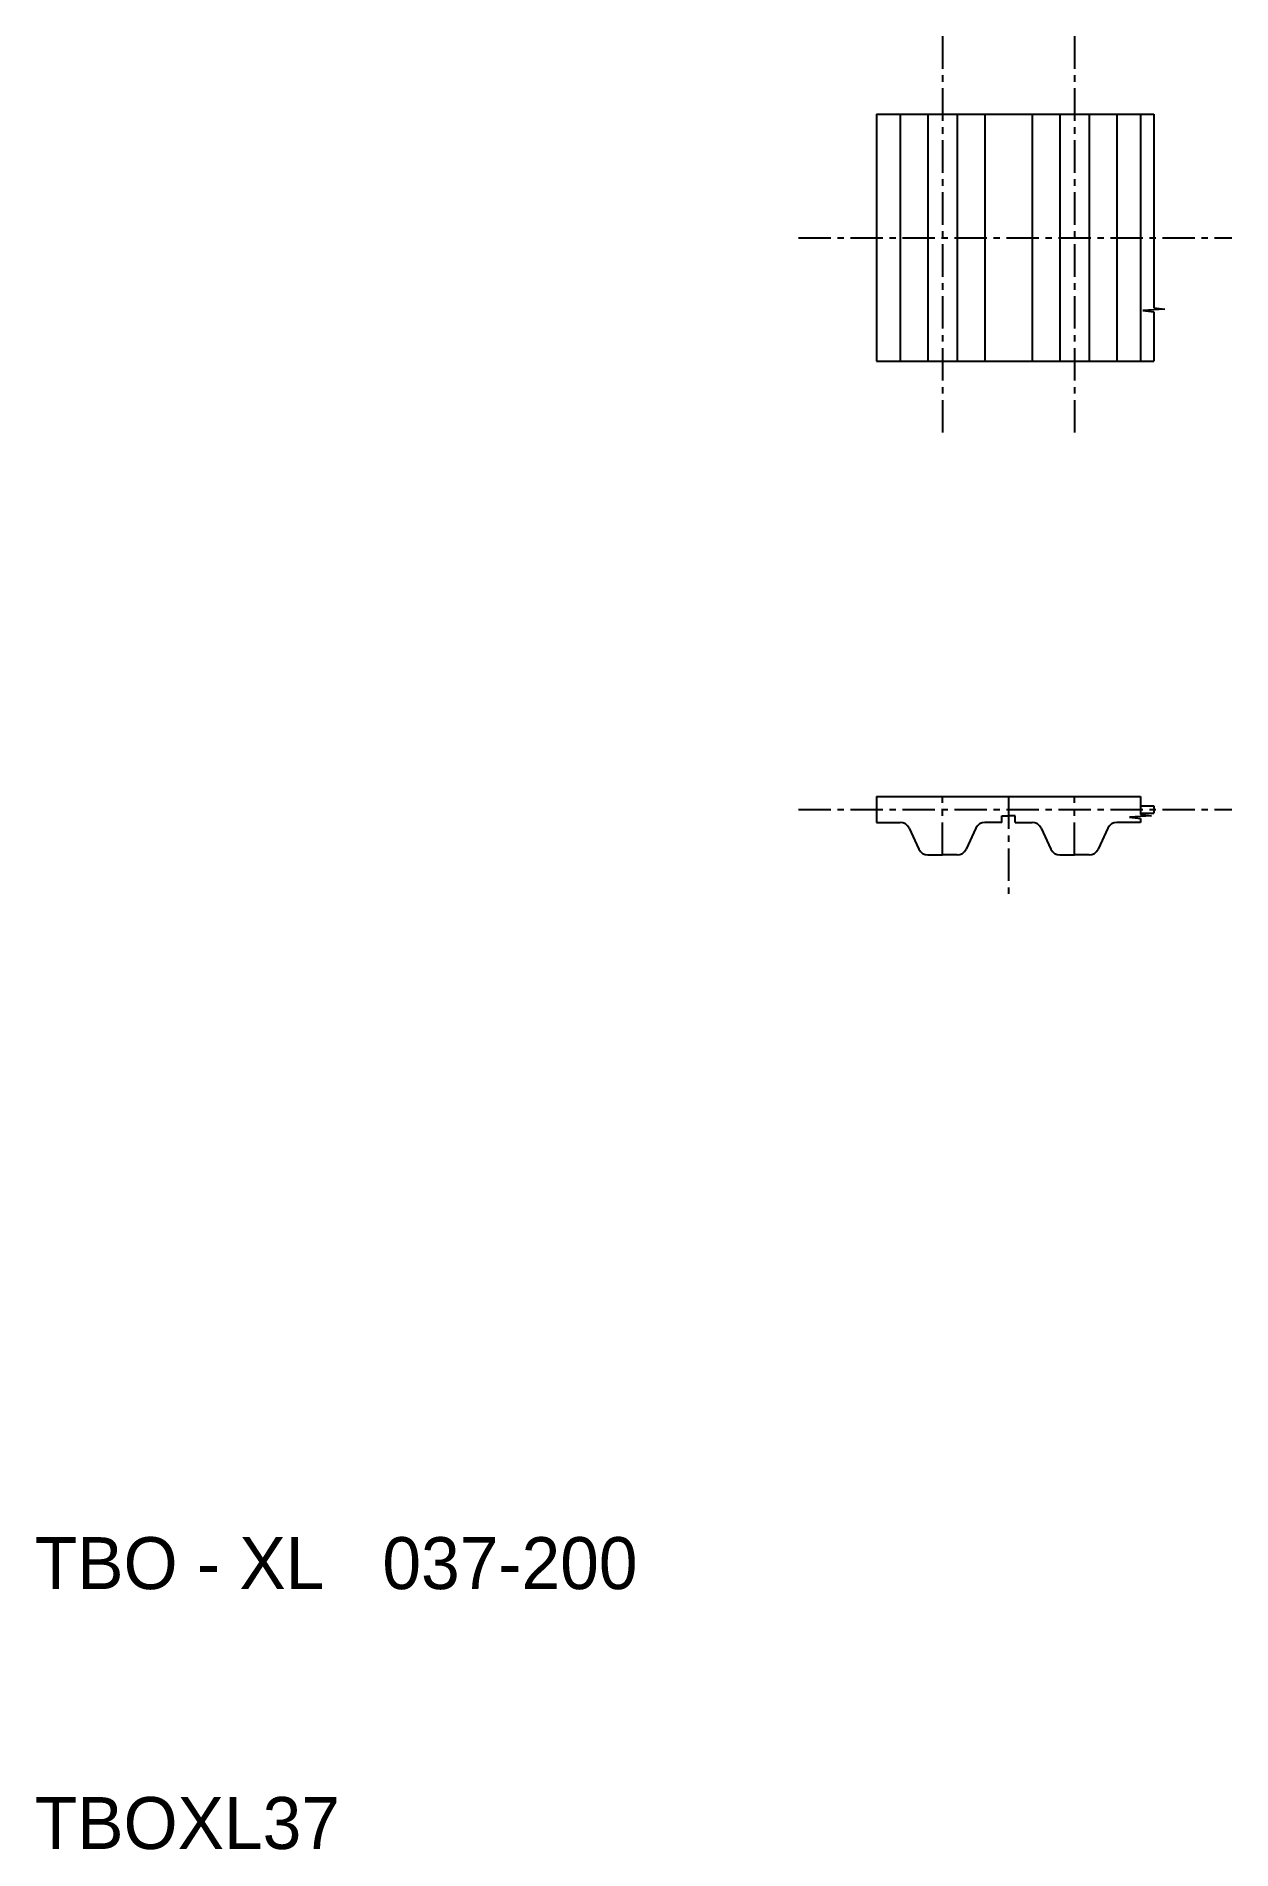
# Model space of a CAD drawing. Extents: x 103.9 to 149.8, y 80.2 to 150.
import ezdxf

# ---------------------------------------------------------------- set-up
doc = ezdxf.new("R2010")
doc.units = 0
doc.linetypes.add('CENTER', pattern=[2, 1.25, -0.25, 0.25, -0.25])
doc.linetypes.add('DASHED', pattern=[19.05, 12.7, -6.35])
doc.layers.get('0').update_dxf_attribs({"linetype": 'CONTINUOUS'})
doc.layers.add('CENTER', color=1, linetype='CENTER')

msp = doc.modelspace()

# ---------------------------------------------------------------- linework, layer by layer
for p, q in [((136.174, 146.994), (143.232, 146.994)), ((136.174, 146.994), (136.174, 137.494)), ((143.232, 146.994), (144.357, 146.994)), ((144.357, 146.994), (146.334, 146.994)), ((146.334, 146.994), (146.334, 137.494)), ((146.334, 146.994), (146.842, 146.994)), ((136.174, 137.494), (146.334, 137.494)), ((146.334, 137.494), (146.842, 137.494)), ((136.174, 120.744), (146.334, 120.744)), ((136.174, 120.744), (136.174, 119.744)), ((146.334, 120.387), (146.842, 120.387)), ((146.334, 120.101), (146.842, 120.101)), ((146.842, 120.387), (146.842, 120.101)), ((136.174, 119.744), (137.085, 119.744)), ((137.429, 119.525), (137.808, 118.714)), ((139.999, 119.525), (139.621, 118.714)), ((141, 119.744), (140.344, 119.744)), ((141, 119.994), (141.254, 119.994)), ((141, 119.744), (141, 119.994)), ((141.508, 119.994), (141.254, 119.994)), ((141.508, 119.744), (141.508, 119.994)), ((141.508, 119.744), (142.165, 119.744)), ((142.509, 119.525), (142.888, 118.714)), ((145.079, 119.525), (144.701, 118.714)), ((146.334, 119.744), (145.424, 119.744)), ((138.152, 118.494), (138.714, 118.494)), ((139.277, 118.494), (138.714, 118.494)), ((143.232, 118.494), (143.794, 118.494)), ((144.357, 118.494), (143.794, 118.494))]:
    msp.add_line(p, q)
at = {"color": 3, "linetype": 'DASHED'}
for p, q in [((137.085, 146.994), (137.085, 137.494)), ((138.152, 146.994), (138.152, 137.494)), ((139.277, 146.994), (139.277, 137.494)), ((140.344, 146.994), (140.344, 137.494)), ((142.165, 146.994), (142.165, 137.494)), ((143.232, 146.994), (143.232, 137.494)), ((144.357, 146.994), (144.357, 137.494)), ((145.424, 146.994), (145.424, 137.494))]:
    msp.add_line(p, q, dxfattribs=at)
at = {"color": 3}
for p, q in [((146.842, 146.994), (146.842, 139.544)), ((147.266, 139.494), (146.419, 139.444)), ((146.419, 139.444), (146.842, 139.394)), ((146.842, 139.544), (147.266, 139.494)), ((146.842, 139.394), (146.842, 137.494)), ((146.334, 120.744), (146.334, 120.387)), ((146.334, 120.387), (146.334, 120.101)), ((146.334, 120.101), (146.334, 120.051)), ((146.334, 120.051), (146.758, 120.001)), ((146.758, 120.001), (145.911, 119.951)), ((145.911, 119.951), (146.334, 119.901)), ((146.334, 119.901), (146.334, 119.744))]:
    msp.add_line(p, q, dxfattribs=at)
for centre, start, end in [((137.085, 119.364), 25, 90), ((140.344, 119.364), 90, 155), ((142.165, 119.364), 25, 90), ((145.424, 119.364), 90, 155), ((138.152, 118.874), 205, 270), ((139.277, 118.874), 270, 335), ((143.232, 118.874), 205, 270), ((144.357, 118.874), 270, 335)]:
    msp.add_arc(centre, 0.38, start, end)
at = {"layer": 'CENTER', "color": 1, "linetype": 'CENTER'}
for p, q in [((138.714, 149.994), (138.714, 134.494)), ((143.794, 149.994), (143.794, 134.494)), ((133.174, 142.244), (149.842, 142.244)), ((138.714, 118.494), (138.714, 120.744)), ((141.254, 120.744), (141.254, 116.744)), ((143.794, 118.494), (143.794, 120.744)), ((133.174, 120.244), (149.842, 120.244))]:
    msp.add_line(p, q, dxfattribs=at)

# ---------------------------------------------------------------- texts
for s, p in [('TBO - XL   037-200', (103.794, 90.244)), ('TBOXL37', (103.794, 80.244))]:
    msp.add_text(s, height=2).set_placement(p)

doc.saveas('drawing.dxf')
